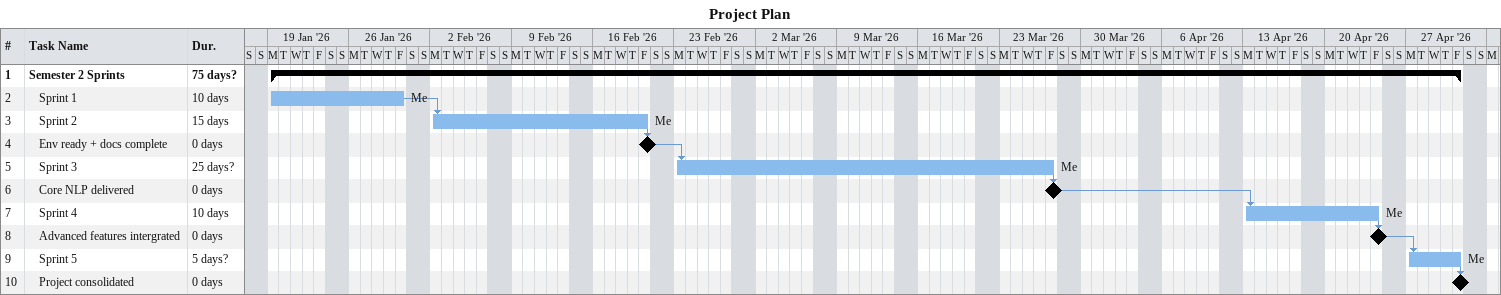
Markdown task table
Project Plan

| ID | Level | Task | Duration | Start | Finish | Predecessors | Resources |
|---|---|---|---|---|---|---|---|
| 1 | 1 | **Semester 2 Sprints** | 75d? | 2026-01-19 | 2026-05-01 |  |  |
| 2 | 2 | Sprint 1 | 10d | 2026-01-19 | 2026-01-30 |  | Me |
| 3 | 2 | Sprint 2 | 15d | 2026-02-02 | 2026-02-20 | 2 | Me |
| 4 | 2 | Env ready + docs complete | 0d | 2026-02-20 | 2026-02-20 | 3 |  |
| 5 | 2 | Sprint 3 | 25d? | 2026-02-23 | 2026-03-27 | 4 | Me |
| 6 | 2 | Core NLP delivered | 0d | 2026-03-27 | 2026-03-27 | 5 |  |
| 7 | 2 | Sprint 4 | 10d | 2026-04-13 | 2026-04-24 | 6 | Me |
| 8 | 2 | Advanced features intergrated | 0d | 2026-04-24 | 2026-04-24 | 7 |  |
| 9 | 2 | Sprint 5 | 5d? | 2026-04-27 | 2026-05-01 | 8 | Me |
| 10 | 2 | Project consolidated | 0d | 2026-05-01 | 2026-05-01 | 9 |  |
